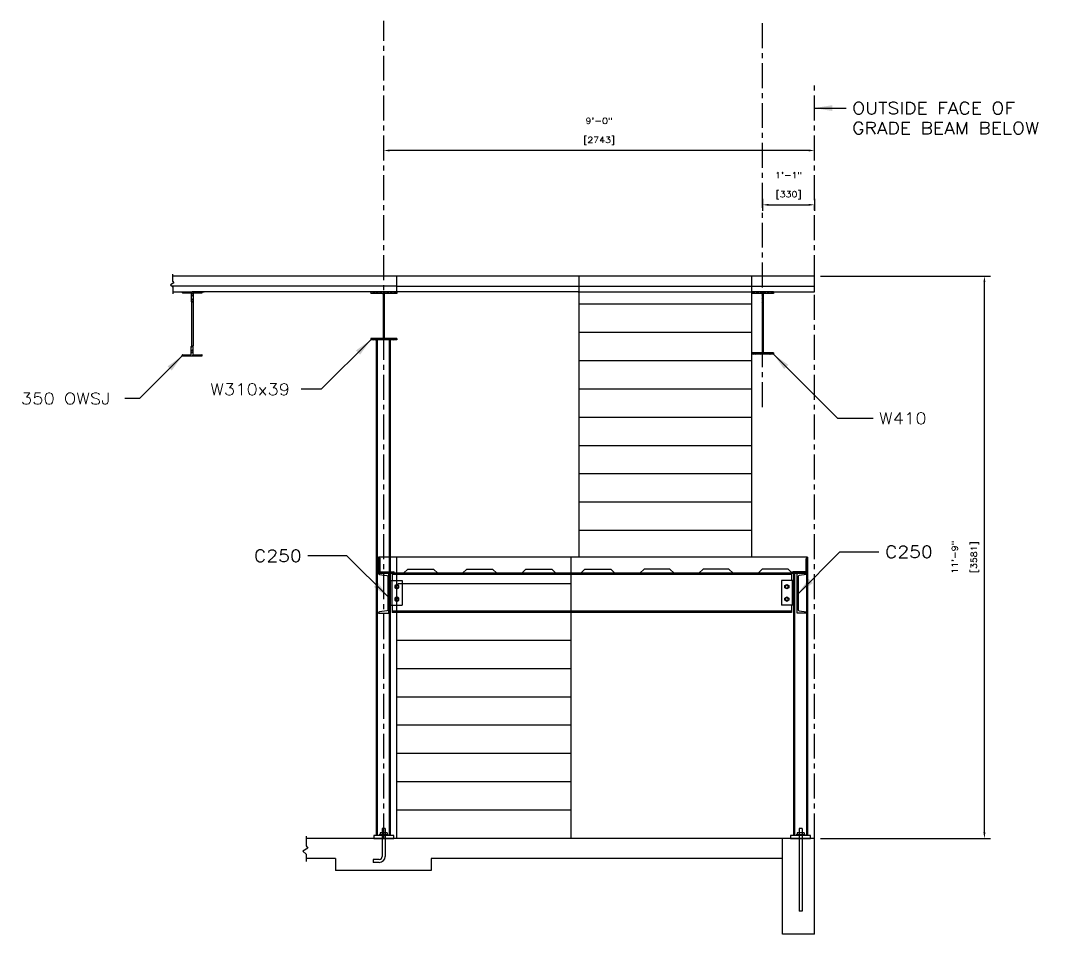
# Model space of a CAD drawing. Header units: inches. Extents: x 608 to 1311, y -33 to 287.
# Drawn here: x 1049.5 to 1310.8, y -32.7 to 196.3 of the extents above; entities that cross this region are included whole.
import ezdxf

# ---------------------------------------------------------------- set-up
doc = ezdxf.new("R2010")
doc.units = ezdxf.units.IN
doc.header["$MEASUREMENT"] = 0
doc.linetypes.add('CENTER', pattern=[2, 1.25, -0.25, 0.25, -0.25])
for name, color, linetype in [('Arch_Section_Truss', 45, 'Continuous'), ('C-241-1', 241, 'Continuous'), ('CENTER', 1, 'CENTER'), ('LAYER131A', 131, 'Continuous'), ('ST_ANNOT_48', 7, 'Continuous'), ('ST_DIM_48', 7, 'Continuous'), ('Struc_Section_BP', 135, 'Continuous'), ('Struc_Section_Conc', 71, 'Continuous'), ('Struc_Section_Dim', 2, 'Continuous'), ('Struc_Section_MachineBolt', 133, 'Continuous'), ('Struc_Section_Stair', 131, 'Continuous'), ('Struc_Section_Steel', 11, 'Continuous'), ('Structural_Section_StAngle', 2, 'Continuous'), ('Structural_Steel_Deck', 41, 'Continuous'), ('Structural_SteelBeam', 22, 'Continuous')]:
    doc.layers.add(name, color=color, linetype=linetype)
doc.styles.add('ROMANS-115', font='romans.shx', dxfattribs={"width": 1.15})
doc.dimstyles.new('12-ROMANS-115-APV', dxfattribs={"dimscale": 24, "dimtxt": 0.18, "dimasz": 0.1875, "dimexe": 0.1875, "dimexo": 0.0625, "dimgap": 0.0625, "dimtad": 1, "dimdec": 4, "dimlfac": -24, "dimzin": 1, "dimdsep": 46, "dimlunit": 4, "dimtxsty": 'ROMANS-115', "dimcen": 0.0625, "dimclrd": 256, "dimclre": 256, "dimclrt": 256, "dimadec": 0, "dimazin": 0, "dimtfac": 1, "dimtdec": 4, "dimtofl": 0, "dimtmove": 0, "dimatfit": 0, "dimfxl": 1, "dimfrac": 2, "dimtolj": 1, "dimtzin": 0, "dimarcsym": 0})
doc.dimstyles.new('12-ROMANS-115-PS-BPV', dxfattribs={"dimscale": 24, "dimtxt": 0.0625, "dimasz": 0.0625, "dimexe": 0.0625, "dimexo": 0.0625, "dimgap": 0.0625, "dimtad": 1, "dimdec": 4, "dimlfac": -24, "dimzin": 1, "dimdsep": 46, "dimlunit": 4, "dimtxsty": 'ROMANS-115', "dimcen": 0.0625, "dimclrd": 256, "dimclre": 256, "dimclrt": 256, "dimadec": 0, "dimazin": 0, "dimtfac": 1, "dimtdec": 4, "dimtofl": 0, "dimtmove": 0, "dimatfit": 0, "dimfxl": 1, "dimfrac": 2, "dimtolj": 1, "dimtzin": 0, "dimarcsym": 0})

# ---------------------------------------------------------------- blocks, each defined once
blk = doc.blocks.new('outstandingconn1')
at = {"layer": 'Struc_Section_MachineBolt', "ltscale": 2}
for points in [[(1.2, 4.36), (1.69, 4.08), (2.18, 4.36), (2.18, 4.92), (1.69, 5.2), (1.2, 4.92)], [(1.2, 1.22), (1.69, 0.94), (2.18, 1.22), (2.18, 1.78), (1.69, 2.06), (1.2, 1.78)]]:
    blk.add_lwpolyline(points, close=True, dxfattribs=at)
for centre in [(1.69, 4.64), (1.69, 1.5)]:
    blk.add_circle(centre, 0.375, dxfattribs=at)
at = {"layer": 'Struc_Section_Steel', "color": 131, "ltscale": 2}
for p, q in [((0, 6.14), (3, 6.14)), ((0, 6.14), (0, 0)), ((0.38, 6.14), (0.38, 0)), ((3, 6.14), (3, 0)), ((0, 0), (3, 0))]:
    blk.add_line(p, q, dxfattribs=at)
blk = doc.blocks.new('C250x23')
at = {"layer": 'Struc_Section_Steel'}
blk.add_lwpolyline([(2.34, 0.29, -0.361844), (2.56, 0.05), (2.56, 0), (0, 0), (0, 10), (2.56, 10), (2.56, 9.95, -0.361844), (2.34, 9.71), (0.46, 9.45, 0.374734), (0.24, 9.2), (0.24, 0.8, 0.374734), (0.46, 0.55)], format="xyb", close=True, dxfattribs=at)
blk = doc.blocks.new('*D9')
at = {"layer": 'DEFPOINTS', "color": 0}
for p in [(1235.47, 153.15), (1248.47, 153.15), (1248.47, 150.17)]:
    blk.add_point(p, dxfattribs=at)
at = {"layer": 'ST_DIM_48', "lineweight": -2}
for p, q in [((1235.47, 151.65), (1235.47, 148.67)), ((1248.47, 151.65), (1248.47, 148.67)), ((1236.97, 150.17), (1246.97, 150.17))]:
    blk.add_line(p, q, dxfattribs=at)
at = {"layer": 'ST_DIM_48'}
for points in [[(1236.97, 150.42), (1236.97, 149.92), (1235.47, 150.17)], [(1246.97, 150.42), (1246.97, 149.92), (1248.47, 150.17)]]:
    blk.add_solid(points, dxfattribs=at)
at = {"layer": 'ST_DIM_48', "char_height": 1.5, "attachment_point": 5, "style": 'ROMANS-115'}
for s, insert in [('\\A1;1\'-1"', (1241.97, 157.6)), ('\\A1;[330]', (1241.97, 152.56))]:
    blk.add_mtext(s, dxfattribs=dict(at, insert=insert))
blk = doc.blocks.new('*D10')
at = {"layer": 'DEFPOINTS', "color": 0}
for p in [(1140.47, 163.79), (1140.47, 160.41), (1248.47, 160.41)]:
    blk.add_point(p, dxfattribs=at)
at = {"layer": 'ST_DIM_48', "lineweight": -2}
for p, q in [((1140.47, 161.91), (1140.47, 165.29)), ((1248.47, 161.91), (1248.47, 165.29)), ((1246.97, 163.79), (1141.97, 163.79))]:
    blk.add_line(p, q, dxfattribs=at)
at = {"layer": 'ST_DIM_48'}
for points in [[(1141.97, 164.04), (1141.97, 163.54), (1140.47, 163.79)], [(1246.97, 164.04), (1246.97, 163.54), (1248.47, 163.79)]]:
    blk.add_solid(points, dxfattribs=at)
at = {"layer": 'ST_DIM_48', "char_height": 1.5, "attachment_point": 5, "style": 'ROMANS-115'}
for s, insert in [('\\A1;9\'-0"', (1194.47, 171.22)), ('\\A1;[2743]', (1194.47, 166.18))]:
    blk.add_mtext(s, dxfattribs=dict(at, insert=insert))
blk = doc.blocks.new('*D11')
at = {"layer": 'DEFPOINTS', "color": 0}
for p in [(1248.47, 132.31), (1291.07, 132.31), (1248.47, -8.69)]:
    blk.add_point(p, dxfattribs=at)
at = {"layer": 'ST_DIM_48', "lineweight": -2}
for p, q in [((1249.97, 132.31), (1292.57, 132.31)), ((1291.07, -7.19), (1291.07, 130.81)), ((1249.97, -8.69), (1292.57, -8.69))]:
    blk.add_line(p, q, dxfattribs=at)
at = {"layer": 'ST_DIM_48'}
for points in [[(1290.82, 130.81), (1291.32, 130.81), (1291.07, 132.31)], [(1290.82, -7.19), (1291.32, -7.19), (1291.07, -8.69)]]:
    blk.add_solid(points, dxfattribs=at)
at = {"layer": 'ST_DIM_48', "char_height": 1.5, "attachment_point": 5, "rotation": 90, "style": 'ROMANS-115'}
for s, insert in [('\\A1;11\'-9"', (1283.64, 61.81)), ('\\A1;[3581]', (1288.67, 61.81))]:
    blk.add_mtext(s, dxfattribs=dict(at, insert=insert))

msp = doc.modelspace()

# ---------------------------------------------------------------- hatches: boundary and pattern name
at = {"layer": 'Arch_Section_Truss'}
h = msp.add_hatch(dxfattribs=at)
h.set_pattern_fill('STEEL', color=256, scale=8, style=0)
h.set_pattern_definition([(45, (-4839.2805, -774.0384), (-0.70710678, 0.70710678), []), (45, (-4839.2805, -773.5384), (-0.70710678, 0.70710678), [])])
h.paths.add_polyline_path([(1092.2159956, 125.9361649, 0.4142135624), (1092.3409956, 125.8111649), (1092.5909956, 125.8111649, 0.4142135624), (1092.7159956, 125.9361649), (1092.7159956, 128.0611649), (1094.8409956, 128.0611649, 0.4142135624), (1094.9659956, 128.1861649), (1094.9659956, 128.3111649), (1089.9659956, 128.3111649), (1089.9659956, 128.1861649, 0.4142135624), (1090.0909956, 128.0611649), (1092.2159956, 128.0611649)])
h.paths.add_polyline_path([(1092.2159956, 112.5611649), (1090.0909956, 112.5611649, 0.4142135624), (1089.9659956, 112.4361649), (1089.9659956, 112.3111649), (1094.9659956, 112.3111649), (1094.9659956, 112.4361649, 0.4142135624), (1094.8409956, 112.5611649), (1092.7159956, 112.5611649), (1092.7159956, 114.6861649, 0.4142135624), (1092.5909956, 114.8111649), (1092.3409956, 114.8111649, 0.4142135624), (1092.2159956, 114.6861649)])
at = {"layer": 'Structural_Section_StAngle'}
h = msp.add_hatch(dxfattribs=at)
h.set_pattern_fill('STEEL', color=256, scale=3, style=0)
h.set_pattern_definition([(45, (-7729.53632, -3386.168), (-0.265165043, 0.265165043), []), (45, (-7729.53632, -3385.9805), (-0.265165043, 0.265165043), [])])
h.paths.add_polyline_path([(1139.5609956, 58.1861649), (1139.5609956, 61.4361649, 0.4142135624), (1139.1859956, 61.8111649), (1139.1859956, 57.8111649), (1143.1859956, 57.8111649, 0.4142135624), (1142.8109956, 58.1861649)])
h = msp.add_hatch(dxfattribs=at)
h.set_pattern_fill('STEEL', color=256, scale=3, style=0)
h.set_pattern_definition([(135, (10115.4383, -3386.168), (0.265165043, 0.265165043), []), (135, (10115.4383, -3385.9805), (0.265165043, 0.265165043), [])])
h.paths.add_polyline_path([(1243.0909956, 58.1861649, 0.4142135624), (1242.7159956, 57.8111649), (1246.7159956, 57.8111649), (1246.7159956, 61.8111649, 0.4142135624), (1246.3409956, 61.4361649), (1246.3409956, 58.1861649)])
at = {"layer": 'Structural_SteelBeam'}
h = msp.add_hatch(dxfattribs=at)
h.set_pattern_fill('STEEL', color=256, scale=5, style=0)
h.set_pattern_definition([(45, (1316.29837, -431.716), (-0.44194174, 0.44194174), []), (45, (1316.29837, -431.4035), (-0.44194174, 0.44194174), [])])
h.paths.add_polyline_path([(1140.4659956, 128.3111649), (1137.2159956, 128.3111649), (1137.2159956, 127.9361649), (1140.3409956, 127.9361649), (1140.3409956, 116.6861649), (1137.2159956, 116.6861649), (1137.2159956, 116.3111649), (1140.4659956, 116.3111649)])
h.paths.add_polyline_path([(1143.7159956, 128.3111649), (1140.4659956, 128.3111649), (1140.4659956, 116.3111649), (1143.7159956, 116.3111649), (1143.7159956, 116.6861649), (1140.5909956, 116.6861649), (1140.5909956, 127.9361649), (1143.7159956, 127.9361649)])
h = msp.add_hatch(dxfattribs=at)
h.set_pattern_fill('STEEL', color=256, scale=5, style=0)
h.set_pattern_definition([(45, (1315.29837, -431.716), (-0.44194174, 0.44194174), []), (45, (1315.29837, -431.4035), (-0.44194174, 0.44194174), [])])
h.paths.add_polyline_path([(1238.2159956, 128.3111649), (1235.7159956, 128.3111649), (1235.7159956, 127.9361649), (1238.2159956, 127.9361649)])
h.paths.add_polyline_path([(1235.4659956, 128.3111649), (1232.7159956, 128.3111649), (1232.7159956, 127.9361649), (1235.3409956, 127.9361649), (1235.3409956, 125.2211649), (1235.4659956, 125.2211649)])
h.paths.add_polyline_path([(1235.5909956, 125.2211649), (1235.4659956, 125.2211649), (1235.4659956, 118.1311649), (1235.5909956, 118.1311649)])
h.paths.add_polyline_path([(1235.4659956, 118.1311649), (1235.3409956, 118.1311649), (1235.3409956, 113.0611649), (1232.7159956, 113.0611649), (1232.7159956, 112.6861649), (1235.4659956, 112.6861649)])
h.paths.add_polyline_path([(1235.5909956, 118.1311649), (1235.4659956, 118.1311649), (1235.4659956, 112.6861649), (1235.7159956, 112.6861649), (1235.7159956, 113.0611649), (1235.5909956, 113.0611649)])
h.paths.add_polyline_path([(1238.2159956, 113.0611649), (1235.7159956, 113.0611649), (1235.7159956, 112.6861649), (1238.2159956, 112.6861649)])

# ---------------------------------------------------------------- linework, layer by layer
at = {"layer": 'Arch_Section_Truss'}
for p, q in [((1089.9659956, 128.3111649), (1094.9659956, 128.3111649)), ((1089.9659956, 128.3111649), (1089.9659956, 128.1861649)), ((1090.0909956, 128.0611649), (1092.2159956, 128.0611649)), ((1092.2159956, 128.0611649), (1092.2159956, 125.9361649)), ((1092.7159956, 128.0611649), (1094.8409956, 128.0611649)), ((1092.7159956, 128.0611649), (1092.7159956, 125.9361649)), ((1094.9659956, 128.3111649), (1094.9659956, 128.1861649)), ((1092.2784956, 125.8279117), (1092.2784956, 114.7944181)), ((1092.2784956, 125.8279117), (1092.2784956, 124.6861649)), ((1092.3409956, 125.8111649), (1092.5909956, 125.8111649)), ((1092.6534956, 125.8279117), (1092.6534956, 114.7944181)), ((1092.6534956, 125.8279117), (1092.6534956, 124.6861649)), ((1089.9659956, 112.3111649), (1089.9659956, 112.4361649)), ((1090.0909956, 112.5611649), (1092.2159956, 112.5611649)), ((1092.2159956, 112.5611649), (1092.2159956, 114.6861649)), ((1092.3409956, 114.8111649), (1092.5909956, 114.8111649)), ((1092.7159956, 112.5611649), (1092.7159956, 114.6861649)), ((1092.7159956, 112.5611649), (1094.8409956, 112.5611649)), ((1094.9659956, 112.3111649), (1094.9659956, 112.4361649)), ((1089.9659956, 112.3111649), (1094.9659956, 112.3111649))]:
    msp.add_line(p, q, dxfattribs=at)
for centre, start, end in [((1090.0909956, 128.1861649), 180, 270), ((1094.8409956, 128.1861649), 270, 0), ((1092.3409956, 125.9361649), 180, 270), ((1092.5909956, 125.9361649), 270, 0), ((1090.0909956, 112.4361649), 90, 180), ((1092.3409956, 114.6861649), 90, 180), ((1092.5909956, 114.6861649), 0, 90), ((1094.8409956, 112.4361649), 0, 90)]:
    msp.add_arc(centre, 0.125, start, end, dxfattribs=at)
at = {"layer": 'C-241-1'}
for p, q in [((1141.5869235, -7.7532681), (1139.3450678, -7.7532681)), ((1139.3450678, -7.7532681), (1139.3450678, -7.9388351)), ((1141.3369235, -7.2584227), (1139.5950678, -7.2584227)), ((1139.5950678, -7.2584227), (1139.5950678, -7.7532681)), ((1140.0899132, -6.2171856), (1140.0899132, -7.2584227)), ((1140.8420781, -6.2171856), (1140.0899132, -6.2171856)), ((1140.8420781, -6.2171856), (1140.8420781, -7.2584227)), ((1141.3369235, -7.2584227), (1141.3369235, -7.7532681)), ((1141.5869235, -7.7532681), (1141.5869235, -7.9388351)), ((1246.0869235, -7.7532681), (1243.8450678, -7.7532681)), ((1243.8450678, -7.7532681), (1243.8450678, -7.9388351)), ((1245.8369235, -7.2584227), (1244.0950678, -7.2584227)), ((1244.0950678, -7.2584227), (1244.0950678, -7.7532681)), ((1244.5899132, -6.2171856), (1244.5899132, -7.2584227)), ((1245.3420781, -6.2171856), (1244.5899132, -6.2171856)), ((1245.3420781, -6.2171856), (1245.3420781, -7.2584227)), ((1245.8369235, -7.2584227), (1245.8369235, -7.7532681)), ((1246.0869235, -7.7532681), (1246.0869235, -7.9388351)), ((1141.5869235, -7.9388351), (1139.3450678, -7.9388351)), ((1246.0869235, -7.9388351), (1243.8450678, -7.9388351))]:
    msp.add_line(p, q, dxfattribs=at)
at = {"layer": 'C-241-1', "ltscale": 2}
for p, q in [((1140.0899132, -7.2584227), (1140.0899132, -13.1888351)), ((1140.8420781, -7.2584227), (1140.8420781, -13.1888351)), ((1244.5899132, -7.2584227), (1244.5899132, -26.9388351)), ((1245.3420781, -7.2584227), (1245.3420781, -26.9388351)), ((1139.3399132, -13.9388351), (1137.8420781, -13.9388351)), ((1137.8420781, -13.9388351), (1137.8420781, -14.6888351)), ((1139.3420781, -14.6888351), (1137.8420781, -14.6888351)), ((1245.3420781, -26.9388351), (1244.5899132, -26.9388351))]:
    msp.add_line(p, q, dxfattribs=at)
for centre, radius, end in [((1139.3399132, -13.1888351), 0.75, 360), ((1139.3420781, -13.1888351), 1.5, 0)]:
    msp.add_arc(centre, radius, 270, end, dxfattribs=at)
at = {"layer": 'CENTER', "ltscale": 5}
for p, q in [((1140.4659956, -8.6888351), (1140.4659956, 196.2933724)), ((1235.4659956, 99.4307004), (1235.4659956, 196.2933724)), ((1248.4659956, -8.6888351), (1248.4659956, 181.0853184))]:
    msp.add_line(p, q, dxfattribs=at)
at = {"layer": 'LAYER131A'}
for p, q in [((1138.5909956, 116.3111649), (1138.5909956, -7.9388351)), ((1142.0909956, 116.3111649), (1142.0909956, -7.9388351)), ((1246.7159956, 61.8111649), (1246.7159956, -7.9388351)), ((1242.9659956, 57.8111649), (1246.7159956, 57.8111649)), ((1243.2159956, 57.8111649), (1243.2159956, -7.9388351))]:
    msp.add_line(p, q, dxfattribs=at)
at = {"layer": 'Struc_Section_BP', "ltscale": 2}
for points in [[(1137.9659956, -8.6888351), (1142.9659956, -8.6888351), (1142.9659956, -7.9388351), (1137.9659956, -7.9388351)], [(1242.4659956, -8.6888351), (1247.4659956, -8.6888351), (1247.4659956, -7.9388351), (1242.4659956, -7.9388351)]]:
    msp.add_lwpolyline(points, close=True, dxfattribs=at)
at = {"layer": 'Struc_Section_Conc', "ltscale": 2}
for p, q in [((1143.7159956, 132.3111649), (1087.5509934, 132.3111649)), ((1248.4659956, 132.3111649), (1143.7159956, 132.3111649)), ((1143.7159956, 128.3111649), (1143.7159956, 132.3111649)), ((1248.4659956, 128.3111649), (1248.4659956, 132.3111649)), ((1087.613036, 128.3111649), (1095.4502867, 128.3111649)), ((1143.7159956, 128.3111649), (1092.4331313, 128.3111649)), ((1189.2159956, 128.3111649), (1143.7159956, 128.3111649)), ((1238.2159956, 128.3111649), (1248.4659956, 128.3111649)), ((1143.1859956, 57.8111649), (1145.4067201, 57.8111649)), ((1145.4366664, 57.8111649), (1143.1859956, 57.8111649)), ((1145.4366664, 57.8111649), (1146.482011, 58.8565095)), ((1146.482011, 58.8565095), (1152.9564291, 58.8565095)), ((1154.0017738, 57.8111649), (1152.9564291, 58.8565095)), ((1154.0017738, 57.8111649), (1160.2192201, 57.8111649)), ((1160.2491664, 57.8111649), (1157.2020647, 57.8111649)), ((1160.2491664, 57.8111649), (1161.294511, 58.8565095)), ((1161.294511, 58.8565095), (1167.7689291, 58.8565095)), ((1168.8142738, 57.8111649), (1167.7689291, 58.8565095)), ((1168.8142738, 57.8111649), (1175.0317201, 57.8111649)), ((1175.0616664, 57.8111649), (1172.0145647, 57.8111649)), ((1175.0616664, 57.8111649), (1176.107011, 58.8565095)), ((1176.107011, 58.8565095), (1182.5814291, 58.8565095)), ((1183.6267738, 57.8111649), (1182.5814291, 58.8565095)), ((1183.6267738, 57.8111649), (1189.8442201, 57.8111649)), ((1189.8741664, 57.8111649), (1186.8270647, 57.8111649)), ((1189.8741664, 57.8111649), (1190.919511, 58.8565095)), ((1190.919511, 58.8565095), (1197.3939291, 58.8565095)), ((1198.4392738, 57.8111649), (1197.3939291, 58.8565095)), ((1198.4392738, 57.8111649), (1201.4863754, 57.8111649)), ((1204.6866664, 57.8111649), (1198.4692201, 57.8111649)), ((1204.6866664, 57.8111649), (1205.732011, 58.8565095)), ((1212.2064291, 58.8565095), (1205.732011, 58.8565095)), ((1213.2517738, 57.8111649), (1212.2064291, 58.8565095)), ((1213.2517738, 57.8111649), (1216.2988754, 57.8111649)), ((1219.4991664, 57.8111649), (1213.2817201, 57.8111649)), ((1219.4991664, 57.8111649), (1220.544511, 58.8565095)), ((1227.0189291, 58.8565095), (1220.544511, 58.8565095)), ((1228.0642738, 57.8111649), (1227.0189291, 58.8565095)), ((1228.0642738, 57.8111649), (1231.1113754, 57.8111649)), ((1234.3116664, 57.8111649), (1228.0942201, 57.8111649)), ((1234.3116664, 57.8111649), (1235.357011, 58.8565095)), ((1241.8314291, 58.8565095), (1235.357011, 58.8565095)), ((1242.7413156, 57.946623), (1241.8314291, 58.8565095)), ((1242.8767738, 57.8111649), (1245.7525519, 57.8111649))]:
    msp.add_line(p, q, dxfattribs=at)
at = {"layer": 'Struc_Section_Conc', "ltscale": 20}
for p, q in [((1143.7159956, 129.8111649), (1087.3831216, 129.8111649)), ((1143.7159956, 129.8111649), (1248.4659956, 129.8111649)), ((1189.2159956, 128.3111649), (1232.7159956, 128.3111649)), ((1143.7159956, 47.9361649), (1143.7159956, 61.8111649)), ((1187.4659956, 47.9361649), (1187.4659956, 61.8111649)), ((1187.4659956, 55.1211649), (1143.9659956, 55.1211649))]:
    msp.add_line(p, q, dxfattribs=at)
at = {"layer": 'Struc_Section_Dim', "ltscale": 2}
for p, q in [((1087.5509934, 132.8046918), (1087.5509934, 131.0229836)), ((1087.5509934, 131.0229836), (1087.8569433, 130.6062278)), ((1087.8569433, 130.6062278), (1087.0193586, 130.1104141)), ((1087.0193586, 130.1104141), (1087.613036, 129.6220261)), ((1087.613036, 129.6220261), (1087.613036, 127.8620023)), ((1120.9914114, -8.1135221), (1120.9914114, -10.5228975)), ((1248.4659956, -8.6888351), (1120.9914114, -8.6888351)), ((1240.4659956, -32.6888351), (1240.4659956, -8.6888351)), ((1248.4659956, -32.6888351), (1248.4659956, -8.6888351)), ((1121.4644935, -11.1673157), (1120.2081164, -11.9110363)), ((1120.2081164, -11.9110363), (1121.053454, -12.6064523)), ((1120.9914114, -10.5228975), (1121.4644935, -11.1673157)), ((1121.053454, -12.6064523), (1121.053454, -14.4812295)), ((1128.3409956, -13.6888351), (1121.053454, -13.6888351)), ((1128.3409956, -13.6888351), (1128.3409956, -16.6888351)), ((1240.4659956, -13.6888351), (1152.3409956, -13.6888351)), ((1152.3409956, -13.6888351), (1152.3409956, -16.6888351)), ((1152.3409956, -16.6888351), (1128.3409956, -16.6888351)), ((1248.4659956, -32.6888351), (1240.4659956, -32.6888351))]:
    msp.add_line(p, q, dxfattribs=at)
at = {"layer": 'Struc_Section_Stair', "ltscale": 5}
for p, q in [((1189.4659956, 61.8111649), (1189.4659956, 132.3111649)), ((1232.7159956, 61.8111649), (1232.7159956, 132.3111649)), ((1232.7159956, 125.2211649), (1189.4659956, 125.2211649)), ((1232.7159956, 118.1311649), (1189.4659956, 118.1311649)), ((1232.7159956, 111.0411649), (1189.4659956, 111.0411649)), ((1232.7159956, 103.9511649), (1189.4659956, 103.9511649)), ((1232.7159956, 96.8611649), (1189.4659956, 96.8611649)), ((1232.7159956, 89.7711649), (1189.4659956, 89.7711649)), ((1232.7159956, 82.6811649), (1189.4659956, 82.6811649)), ((1232.7159956, 75.5911649), (1189.4659956, 75.5911649)), ((1232.7159956, 68.5011649), (1189.4659956, 68.5011649)), ((1143.7159956, -8.6888351), (1143.7159956, 51.9361649)), ((1187.4659956, -8.6888351), (1187.4659956, 51.9361649)), ((1187.4659956, 48.0311649), (1143.7159956, 48.0311649)), ((1187.4659956, 40.9411649), (1143.7159956, 40.9411649)), ((1187.4659956, 33.8511649), (1143.7159956, 33.8511649)), ((1187.4659956, 26.7611649), (1143.7159956, 26.7611649)), ((1187.4659956, 19.6711649), (1143.7159956, 19.6711649)), ((1187.4659956, 12.5811649), (1143.7159956, 12.5811649)), ((1187.4659956, 5.4911649), (1143.7159956, 5.4911649)), ((1187.4659956, -1.5988351), (1143.7159956, -1.5988351))]:
    msp.add_line(p, q, dxfattribs=at)
at = {"layer": 'Struc_Section_Steel', "ltscale": 4}
for p, q in [((1138.8409956, 116.3111649), (1138.8409956, -7.9388351)), ((1141.8409956, 116.3111649), (1141.8409956, -7.9388351)), ((1243.4659956, 57.8111649), (1243.4659956, -7.9388351)), ((1246.4659956, 57.8111649), (1246.4659956, -7.9388351))]:
    msp.add_line(p, q, dxfattribs=at)
at = {"layer": 'Struc_Section_Steel', "ltscale": 2}
for p, q in [((1246.7159956, 61.8111649), (1139.1859956, 61.8111649)), ((1142.5909956, 57.8111649), (1142.5909956, 55.9436649)), ((1242.7159956, 57.8111649), (1242.7159956, 55.9436649)), ((1142.5909956, 49.8036649), (1142.5909956, 47.9361649)), ((1242.7159956, 49.8036649), (1242.7159956, 47.9361649)), ((1128.3409956, -13.6888351), (1128.3409956, -16.6888351))]:
    msp.add_line(p, q, dxfattribs=at)
at = {"layer": 'Struc_Section_Steel'}
for p, q in [((1243.2159956, 57.8111649), (1142.0909956, 57.8111649)), ((1242.7159956, 47.9361649), (1142.5909956, 47.9361649))]:
    msp.add_line(p, q, dxfattribs=at)
at = {"layer": 'Struc_Section_Steel', "ltscale": 10}
for p, q in [((1242.7159956, 57.4986649), (1142.5909956, 57.4986649)), ((1242.7159956, 48.2486649), (1142.5909956, 48.2486649))]:
    msp.add_line(p, q, dxfattribs=at)
at = {"layer": 'Structural_Section_StAngle', "ltscale": 5}
for p, q in [((1139.1859956, 57.8111649), (1139.1859956, 61.8111649)), ((1139.5609956, 58.1861649), (1139.5609956, 61.4361649)), ((1246.3409956, 58.1861649), (1246.3409956, 61.4361649)), ((1246.7159956, 57.8111649), (1246.7159956, 61.8111649)), ((1139.1859956, 57.8111649), (1143.1859956, 57.8111649)), ((1139.5609956, 58.1861649), (1142.8109956, 58.1861649)), ((1246.7159956, 57.8111649), (1242.7159956, 57.8111649)), ((1246.3409956, 58.1861649), (1243.0909956, 58.1861649))]:
    msp.add_line(p, q, dxfattribs=at)
at = {"layer": 'Structural_Section_StAngle'}
for p, q in [((1139.1859956, 61.8111649), (1139.1859956, 61.8111649)), ((1246.7159956, 61.8111649), (1246.7159956, 61.8111649))]:
    msp.add_line(p, q, dxfattribs=at)
at = {"layer": 'Structural_Section_StAngle', "ltscale": 5}
for centre, start, end in [((1139.1859956, 61.4361649), 360, 90), ((1246.7159956, 61.4361649), 90, 180), ((1142.8109956, 57.8111649), 0, 90), ((1243.0909956, 57.8111649), 90, 180)]:
    msp.add_arc(centre, 0.375, start, end, dxfattribs=at)
at = {"layer": 'Structural_Steel_Deck'}
msp.add_line((1145.4366664, 57.8111649), (1143.1859956, 57.8111649), dxfattribs=at)
at = {"layer": 'Structural_SteelBeam'}
for p, q in [((1143.7159956, 128.3111649), (1137.2159956, 128.3111649)), ((1137.2159956, 128.3111649), (1137.2159956, 127.9361649)), ((1143.7159956, 128.3111649), (1143.7159956, 127.9361649)), ((1238.2159956, 128.3111649), (1232.7159956, 128.3111649)), ((1232.7159956, 128.3111649), (1232.7159956, 127.9361649)), ((1238.2159956, 128.3111649), (1238.2159956, 127.9361649)), ((1140.3409956, 127.9361649), (1137.2159956, 127.9361649)), ((1140.3409956, 127.9361649), (1140.3409956, 116.6861649)), ((1140.5909956, 127.9361649), (1140.5909956, 116.6861649)), ((1143.7159956, 127.9361649), (1140.5909956, 127.9361649)), ((1235.3409956, 127.9361649), (1232.7159956, 127.9361649)), ((1235.3409956, 127.9361649), (1235.3409956, 113.0611649)), ((1235.5909956, 127.9361649), (1235.5909956, 113.0611649)), ((1238.2159956, 127.9361649), (1235.5909956, 127.9361649)), ((1140.3409956, 116.6861649), (1137.2159956, 116.6861649)), ((1137.2159956, 116.6861649), (1137.2159956, 116.3111649)), ((1143.7159956, 116.3111649), (1137.2159956, 116.3111649)), ((1143.7159956, 116.6861649), (1140.5909956, 116.6861649)), ((1143.7159956, 116.6861649), (1143.7159956, 116.3111649)), ((1235.3409956, 113.0611649), (1232.7159956, 113.0611649)), ((1232.7159956, 113.0611649), (1232.7159956, 112.6861649)), ((1238.2159956, 112.6861649), (1232.7159956, 112.6861649)), ((1238.2159956, 113.0611649), (1235.5909956, 113.0611649)), ((1238.2159956, 113.0611649), (1238.2159956, 112.6861649))]:
    msp.add_line(p, q, dxfattribs=at)

# ---------------------------------------------------------------- block references
at = {"layer": 'Struc_Section_Dim'}
msp.add_blockref('outstandingconn1', (1142.0909956, 49.8036649), dxfattribs=at)
at = {"layer": 'Struc_Section_Dim', "xscale": -1}
msp.add_blockref('outstandingconn1', (1243.2159956, 49.8036649), dxfattribs=at)
at = {"layer": 'Struc_Section_Steel', "ltscale": 2, "xscale": -1}
msp.add_blockref('C250x23', (1141.7459956, 47.8111649), dxfattribs=at)
at = {"layer": 'Struc_Section_Steel', "ltscale": 2}
msp.add_blockref('C250x23', (1244.1559956, 47.8111649), dxfattribs=at)

# ---------------------------------------------------------------- texts
at = {"layer": 'ST_ANNOT_48', "style": 'ROMANS-115'}
for s, insert, char_height, attachment_point in [('\\A1;OUTSIDE FACE OF\\PGRADE BEAM BELOW', (1257.9084038, 175.919657), 3.000000239, 1), ('\\A1;W310x39', (1096.9704301, 105.3519796), 2.880000229, 1), ('\\A1;350 OWSJ', (1049.4898716, 103.0379174), 2.880000229, 1), ('\\A1;W410', (1264.6699328, 98.0896099), 2.88000023, 1), ('C250', (1119.9110307, 63.6799154), 3.00000024, 3), ('C250', (1266.138703, 64.6487386), 3.00000024, 1)]:
    msp.add_mtext(s, dxfattribs=dict(at, insert=insert, char_height=char_height, attachment_point=attachment_point))

# ---------------------------------------------------------------- dimensions: what is measured, and where the dimension line sits
at = {"layer": 'ST_DIM_48'}
for base, p1, p2, picture, middle in [((1140.465987, 163.7898201), (1248.4659956, 160.4060754), (1140.465987, 160.4060754), '*D10', (1194.4659913, 168.8255344)), ((1248.4659956, 150.1688035), (1235.4659946, 153.1482384), (1248.4659956, 153.1482384), '*D9', (1241.9659951, 155.2045178))]:
    dim = msp.add_linear_dim(base=base, p1=p1, p2=p2, dimstyle='12-ROMANS-115-PS-BPV', override={"dimpost": '\\X'}, dxfattribs=at)
    dim.commit()
    dim.dimension.update_dxf_attribs({"geometry": picture, "text_midpoint": middle})
dim = msp.add_linear_dim(base=(1291.0661695, 132.3111761), p1=(1248.4659956, -8.6888351), p2=(1248.4659956, 132.3111761), angle=90, dimstyle='12-ROMANS-115-PS-BPV', override={"dimpost": '\\X'}, dxfattribs=at)
dim.commit()
dim.dimension.update_dxf_attribs({"geometry": '*D11', "text_midpoint": (1286.0304553, 61.8111705)})

# ---------------------------------------------------------------- leaders
at = {"layer": 'ST_ANNOT_48', "annotation_type": 0, "has_hookline": 1}
for points, hookline_direction, text_width in [([(1248.4659956, 174.4196569), (1256.4084038, 174.4196569)], 0, 52.9000042), ([(1137.2159868, 116.3111749), (1124.8167914, 103.9119795), (1119.7618603, 103.9119795)], 1, 21.2914303), ([(1238.2159948, 112.6861746), (1254.2525596, 96.6496098), (1263.1699328, 96.6496098)], 0, 12.4594296), ([(1089.965983, 112.3111746), (1079.2527257, 101.5979173), (1075.5933021, 101.5979173)], 1, 24.6034305), ([(1244.3333349, 52.6727459), (1254.8093274, 63.1487385), (1264.638703, 63.1487385)], 0, 12.3214296), ([(1141.7163988, 51.7039227), (1131.2404063, 62.1799153), (1121.4110307, 62.1799153)], 1, 12.3214296)]:
    msp.add_leader(points, dimstyle='12-ROMANS-115-APV', override={"dimtad": 0}, dxfattribs=dict(at, hookline_direction=hookline_direction, text_width=text_width))

doc.saveas('drawing.dxf')
